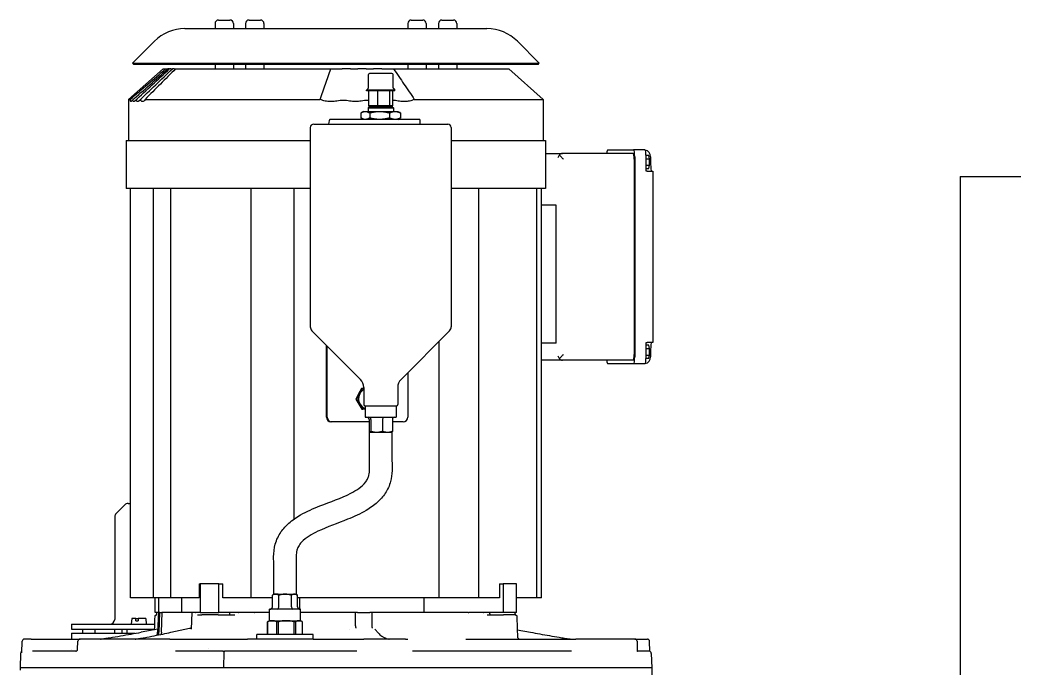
# Model space of a CAD drawing. Header units: millimetres. Extents: x 0 to 118900, y 0 to 84100.
# Drawn here: x 24718 to 25589, y 80524 to 81089 of the extents above; entities that cross this region are included whole.
import ezdxf

# ---------------------------------------------------------------- set-up
doc = ezdxf.new("R2010")
doc.units = ezdxf.units.MM
doc.header["$LTSCALE"] = 100
doc.layers.add('Visible', color=7, linetype='Continuous', lineweight=25)

msp = doc.modelspace()

# ---------------------------------------------------------------- linework, layer by layer
at = {"layer": 'Visible'}
for p, q in [((24887.76, 81085.7), (24887.76, 81081.2)), ((24890.76, 81088.7), (24900.76, 81088.7)), ((24903.76, 81085.7), (24903.76, 81081.2)), ((24914.36, 81085.7), (24914.36, 81081.2)), ((24917.36, 81088.7), (24927.36, 81088.7)), ((24930.36, 81085.7), (24930.36, 81081.2)), ((25055.67, 81085.7), (25055.67, 81081.2)), ((25058.67, 81088.7), (25068.67, 81088.7)), ((25071.67, 81085.7), (25071.67, 81081.2)), ((25082.26, 81085.7), (25082.26, 81081.2)), ((25085.26, 81088.7), (25095.26, 81088.7)), ((25098.26, 81085.7), (25098.26, 81081.2)), ((24861.55, 81081.2), (25124.48, 81081.2)), ((24835.03, 81070.21), (24816.01, 81051.2)), ((25151, 81070.21), (25170.01, 81051.2)), ((24816.01, 81051.2), (25170.01, 81051.2)), ((24817.07, 81050.14), (24816.01, 81051.2)), ((25168.95, 81050.14), (24817.07, 81050.14)), ((24887.76, 81050.14), (24887.76, 81046.2)), ((24903.76, 81050.14), (24903.76, 81046.2)), ((24914.36, 81050.14), (24914.36, 81046.2)), ((24930.36, 81050.14), (24930.36, 81046.2)), ((25055.67, 81050.14), (25055.67, 81046.2)), ((25071.67, 81050.14), (25071.67, 81046.2)), ((25082.26, 81050.14), (25082.26, 81046.2)), ((25098.26, 81050.14), (25098.26, 81046.2)), ((25168.95, 81050.14), (25170.01, 81051.2)), ((24842.56, 81046.2), (24812.56, 81019.7)), ((24842.56, 81046.2), (24842.57, 81046.2)), ((24842.57, 81046.2), (24844.8, 81046.2)), ((24844.8, 81046.2), (24846.58, 81046.2)), ((24847.51, 81046.2), (24846.58, 81046.2)), ((24847.51, 81046.2), (24848.17, 81046.2)), ((24849.45, 81046.2), (24848.17, 81046.2)), ((24849.45, 81046.2), (24850.66, 81046.2)), ((24852.35, 81046.2), (24850.66, 81046.2)), ((24852.35, 81046.2), (24853.43, 81046.2)), ((24853.43, 81046.2), (24863.28, 81046.2)), ((24863.28, 81046.2), (24887.22, 81046.2)), ((24887.22, 81046.2), (24907.77, 81046.2)), ((24907.77, 81046.2), (24949.83, 81046.2)), ((24949.83, 81046.2), (24988.56, 81046.2)), ((24988.56, 81046.2), (24998.43, 81046.2)), ((25005.75, 81046.2), (24998.43, 81046.2)), ((25005.75, 81046.2), (25012.22, 81046.2)), ((25019.47, 81046.2), (25012.22, 81046.2)), ((25019.47, 81046.2), (25025.86, 81046.2)), ((25021.29, 81029.81), (25021.29, 81041.2)), ((25041.79, 81042.2), (25022.29, 81042.2)), ((25033.02, 81046.2), (25025.86, 81046.2)), ((25033.02, 81046.2), (25043.05, 81046.2)), ((25042.79, 81029.81), (25042.79, 81041.2)), ((25043.05, 81046.2), (25080.57, 81046.2)), ((25080.57, 81046.2), (25117.02, 81046.2)), ((25117.02, 81046.2), (25131.95, 81046.2)), ((25131.95, 81046.2), (25143.46, 81046.2)), ((25143.46, 81046.2), (25173.46, 81019.7)), ((25021, 81029.1), (25019.65, 81027.74)), ((25044.44, 81027.74), (25019.65, 81027.74)), ((25019.65, 81027.2), (25019.65, 81027.74)), ((25044.44, 81027.2), (25019.65, 81027.2)), ((25021.54, 81014.19), (25021.54, 81027.2)), ((25029.54, 81014.19), (25029.54, 81027.2)), ((25040.04, 81014.19), (25040.04, 81027.2)), ((25042.54, 81014.19), (25042.54, 81027.2)), ((25043.09, 81029.1), (25044.44, 81027.74)), ((25044.44, 81027.2), (25044.44, 81027.74)), ((24812.56, 81019.7), (24812.58, 81019.7)), ((24812.56, 81019.7), (24812.56, 80983.8)), ((24812.58, 81019.7), (24813.9, 81019.7)), ((24826.86, 81019.7), (24834.6, 81019.7)), ((24834.6, 81019.7), (24867.75, 81019.7)), ((24867.75, 81019.7), (24892.08, 81019.7)), ((24892.08, 81019.7), (24950.31, 81019.7)), ((24950.31, 81019.7), (24979.43, 81019.7)), ((25022.41, 81014.02), (25021.82, 81014.02)), ((25022.04, 81013.2), (25022.04, 81014.02)), ((25023.27, 81014.02), (25022.41, 81014.02)), ((25027.82, 81014.02), (25023.27, 81014.02)), ((25028.67, 81014.02), (25027.82, 81014.02)), ((25030.69, 81014.02), (25028.67, 81014.02)), ((25031.8, 81014.02), (25030.69, 81014.02)), ((25037.78, 81014.02), (25031.8, 81014.02)), ((25038.9, 81014.02), (25037.78, 81014.02)), ((25040.31, 81014.02), (25038.9, 81014.02)), ((25040.58, 81014.02), (25040.31, 81014.02)), ((25042.04, 81014.02), (25040.58, 81014.02)), ((25042.27, 81014.02), (25042.04, 81014.02)), ((25042.04, 81013.2), (25042.04, 81014.02)), ((25061.28, 81019.7), (25089.38, 81019.7)), ((25089.38, 81019.7), (25139.84, 81019.7)), ((25139.84, 81019.7), (25157.52, 81019.7)), ((25157.52, 81019.7), (25173.46, 81019.7)), ((25173.46, 81019.7), (25173.46, 80983.8)), ((25014.76, 81007.86), (25014.76, 81003.54)), ((25017.04, 81009.2), (25015.32, 81008.2)), ((25017.04, 81009.2), (25018.59, 81009.2)), ((25018.59, 81009.2), (25031.07, 81009.2)), ((25022.04, 81013.2), (25021.04, 81012.2)), ((25021.04, 81012.2), (25043.04, 81012.2)), ((25021.04, 81012.2), (25021.04, 81009.2)), ((25042.04, 81013.2), (25022.04, 81013.2)), ((25022.43, 81007.86), (25022.43, 81003.54)), ((25031.07, 81009.2), (25044.52, 81009.2)), ((25039.71, 81007.86), (25039.71, 81003.54)), ((25042.04, 81013.2), (25043.04, 81012.2)), ((25043.04, 81012.2), (25043.04, 81009.2)), ((25044.52, 81009.2), (25047.04, 81009.2)), ((25047.04, 81009.2), (25048.77, 81008.2)), ((25049.33, 81007.86), (25049.33, 81003.54)), ((24973.69, 80998.2), (25090.39, 80998.2)), ((24995.73, 81002.2), (24987.75, 81002.2)), ((25030.05, 81002.2), (24995.73, 81002.2)), ((25017.04, 81002.2), (25015.32, 81003.19)), ((25040.92, 81002.2), (25030.05, 81002.2)), ((25066.22, 81002.2), (25040.92, 81002.2)), ((25047.04, 81002.2), (25048.77, 81003.19)), ((25066.22, 81002.2), (25066.22, 80998.2)), ((24970.69, 80995.2), (24970.69, 80821.87)), ((25093.39, 80995.2), (25093.39, 80821.87)), ((24810.56, 80983.8), (24810.58, 80983.8)), ((24810.56, 80983.8), (24810.56, 80942.2)), ((24810.58, 80983.8), (24832.69, 80983.8)), ((24832.69, 80983.8), (24866.45, 80983.8)), ((24866.45, 80983.8), (24891.03, 80983.8)), ((24891.03, 80983.8), (24950.35, 80983.8)), ((24950.35, 80983.8), (24970.69, 80983.8)), ((25093.39, 80983.8), (25141.36, 80983.8)), ((25141.36, 80983.8), (25159.22, 80983.8)), ((25159.22, 80983.8), (25175.46, 80983.8)), ((25175.46, 80983.8), (25175.46, 80942.2)), ((25175.46, 80972.7), (25190.14, 80972.7)), ((25251.87, 80972.7), (25190.14, 80972.7)), ((25229.66, 80975.7), (25252.19, 80975.7)), ((25262.06, 80975.7), (25252.19, 80975.7)), ((25265.31, 80970.97), (25262.98, 80970.97)), ((25266.09, 80968.08), (25265.31, 80970.97)), ((25252.66, 80967.7), (25252.66, 80797.7)), ((25253.13, 80969.7), (25253.13, 80795.7)), ((25263, 80957.2), (25263, 80969.7)), ((25263, 80968.08), (25266.09, 80968.08)), ((25263, 80962.31), (25266.09, 80962.31)), ((25265.31, 80959.42), (25266.09, 80962.31)), ((25266.09, 80962.31), (25266.09, 80968.08)), ((25267.02, 80969.7), (25267.02, 80963.2)), ((25263, 80959.42), (25265.31, 80959.42)), ((25263.99, 80957.2), (25263, 80957.2)), ((25263.99, 80957.2), (25269.05, 80957.2)), ((25269.05, 80957.2), (25269.05, 80808.2)), ((25536.41, 80952.7), (25536.41, 79400.35)), ((25536.41, 80952.7), (25589.41, 80952.7)), ((24810.58, 80942.2), (24810.56, 80942.2)), ((24832.69, 80942.2), (24810.58, 80942.2)), ((24814.11, 80586.2), (24814.11, 80942.2)), ((24866.45, 80942.2), (24832.69, 80942.2)), ((24834.13, 80586.2), (24834.13, 80942.2)), ((24849.45, 80586.2), (24849.45, 80942.2)), ((24891.03, 80942.2), (24866.45, 80942.2)), ((24950.35, 80942.2), (24891.03, 80942.2)), ((24919.1, 80586.2), (24919.1, 80942.2)), ((24970.69, 80942.2), (24950.35, 80942.2)), ((24956.55, 80654.57), (24956.55, 80942.2)), ((25141.36, 80942.2), (25093.39, 80942.2)), ((25117.38, 80586.2), (25117.38, 80942.2)), ((25159.22, 80942.2), (25141.36, 80942.2)), ((25175.46, 80942.2), (25159.22, 80942.2)), ((25167.98, 80586.2), (25167.98, 80942.2)), ((25171.92, 80586.2), (25171.92, 80942.2)), ((25184.63, 80927.7), (25171.92, 80927.7)), ((25184.63, 80807.7), (25184.63, 80927.7)), ((25014.36, 80776.12), (24972.16, 80818.33)), ((25049.72, 80776.12), (25091.93, 80818.33)), ((24984.78, 80743.2), (24984.78, 80805.71)), ((24985.4, 80743.2), (24985.4, 80805.08)), ((25082.98, 80586.2), (25082.98, 80809.38)), ((25184.63, 80807.7), (25171.92, 80807.7)), ((25263, 80795.7), (25263, 80808.2)), ((25263, 80808.2), (25263.99, 80808.2)), ((25265.31, 80805.97), (25263, 80805.97)), ((25269.05, 80808.2), (25263.99, 80808.2)), ((25266.09, 80803.08), (25265.31, 80805.97)), ((25263, 80803.08), (25266.09, 80803.08)), ((25263, 80797.31), (25266.09, 80797.31)), ((25265.31, 80794.42), (25266.09, 80797.31)), ((25266.09, 80797.31), (25266.09, 80803.08)), ((25267.02, 80802.2), (25267.02, 80795.7)), ((25190.14, 80792.7), (25171.92, 80792.7)), ((25251.87, 80792.7), (25190.14, 80792.7)), ((25252.19, 80789.7), (25229.66, 80789.7)), ((25262.06, 80789.7), (25252.19, 80789.7)), ((25262.98, 80794.42), (25265.31, 80794.42)), ((25055.53, 80781.93), (25055.53, 80743.2)), ((25012.76, 80763.52), (25010.3, 80758.96)), ((25015.23, 80768.07), (25012.76, 80763.52)), ((25017.29, 80768.12), (25015.23, 80768.07)), ((25015.23, 80768.07), (25016.18, 80768.07)), ((25017.29, 80769.05), (25017.29, 80754.2)), ((25046.79, 80769.05), (25046.79, 80754.2)), ((25010.3, 80758.96), (25011.25, 80758.96)), ((25010.3, 80758.96), (25012.97, 80754.52)), ((25012.97, 80754.52), (25015.63, 80750.08)), ((25018.29, 80753.2), (25045.79, 80753.2)), ((25018.54, 80753.2), (25018.54, 80743.2)), ((25045.54, 80753.2), (25045.54, 80743.2)), ((25015.63, 80750.08), (25016.59, 80750.08)), ((24989.36, 80739.2), (24988.73, 80739.2)), ((25021.84, 80739.2), (24989.36, 80739.2)), ((25018.54, 80743.2), (25045.54, 80743.2)), ((25021.84, 80741.2), (25021.84, 80731.04)), ((25023.46, 80741.2), (25023.46, 80731.04)), ((25033.66, 80741.2), (25033.66, 80731.04)), ((25042.25, 80741.2), (25042.25, 80731.04)), ((25051.58, 80739.2), (25042.25, 80739.2)), ((25022.24, 80730.2), (25041.84, 80730.2)), ((25022.54, 80730.2), (25022.44, 80730.26)), ((25041.54, 80730.2), (25041.65, 80730.26)), ((24809.24, 80667.02), (24801.58, 80659.37)), ((24812.07, 80668.2), (24814.11, 80668.2)), ((24800.41, 80656.54), (24800.41, 80567.2)), ((24874.1, 80598.2), (24874.1, 80586.2)), ((24874.1, 80598.2), (24874.87, 80598.2)), ((24874.87, 80598.2), (24874.87, 80573.2)), ((24891.05, 80598.2), (24874.87, 80598.2)), ((24891.05, 80598.2), (24894.44, 80598.2)), ((24891.05, 80573.2), (24891.05, 80598.2)), ((24894.44, 80586.2), (24894.44, 80598.2)), ((25135.29, 80598.2), (25135.29, 80586.2)), ((25135.29, 80598.2), (25138.61, 80598.2)), ((25150.37, 80598.2), (25138.61, 80598.2)), ((25138.61, 80598.2), (25138.61, 80573.2)), ((25150.37, 80573.2), (25150.37, 80598.2)), ((24937.69, 80578.2), (24937.69, 80588.35)), ((24939.16, 80589.2), (24937.75, 80588.38)), ((24940.48, 80589.2), (24939.16, 80589.2)), ((24942.83, 80589.2), (24940.48, 80589.2)), ((24942.06, 80589.2), (24942.06, 80589.2)), ((24943.27, 80578.2), (24943.27, 80588.35)), ((24954.24, 80578.2), (24954.24, 80588.35)), ((24958.16, 80589.19), (24959.57, 80588.38)), ((24959.63, 80578.2), (24959.63, 80588.35)), ((24834.13, 80586.2), (24814.11, 80586.2)), ((24849.45, 80586.2), (24834.13, 80586.2)), ((24835.66, 80573.2), (24835.66, 80586.2)), ((24838.51, 80586.2), (24838.51, 80573.2)), ((24874.1, 80586.2), (24849.45, 80586.2)), ((24859.01, 80573.2), (24859.01, 80586.2)), ((24919.1, 80586.2), (24894.44, 80586.2)), ((24937.69, 80586.2), (24919.1, 80586.2)), ((25082.98, 80586.2), (24959.63, 80586.2)), ((24961.29, 80586.2), (24961.29, 80576.28)), ((25069.91, 80573.2), (25069.91, 80586.2)), ((25117.38, 80586.2), (25082.98, 80586.2)), ((25135.29, 80586.2), (25117.38, 80586.2)), ((25167.98, 80586.2), (25150.37, 80586.2)), ((25171.92, 80586.2), (25167.98, 80586.2)), ((24837.1, 80573.2), (24835.66, 80573.2)), ((24836.58, 80571.2), (24836.99, 80571.2)), ((24837.07, 80572.23), (24837.1, 80573.2)), ((24837.1, 80573.2), (24837.1, 80573.2)), ((24838.26, 80573.2), (24837.1, 80573.2)), ((24838.43, 80573.2), (24837.83, 80556.15)), ((24838.26, 80573.2), (24838.36, 80573.2)), ((24838.39, 80573.2), (24838.36, 80573.2)), ((24838.43, 80573.2), (24838.39, 80573.2)), ((24839.34, 80573.2), (24838.43, 80573.2)), ((24839.34, 80573.2), (24838.75, 80556.16)), ((24839.67, 80573.2), (24839.34, 80573.2)), ((24839.67, 80573.2), (24841.35, 80573.2)), ((24841.09, 80556.16), (24841.68, 80573.2)), ((24841.68, 80573.2), (24841.35, 80573.2)), ((24859.08, 80573.2), (24841.68, 80573.2)), ((24867.81, 80573.2), (24859.08, 80573.2)), ((24867.31, 80558.78), (24867.81, 80573.2)), ((24867.81, 80573.2), (24867.86, 80573.2)), ((24870.84, 80573.2), (24867.86, 80573.2)), ((24870.84, 80573.2), (24871.02, 80573.2)), ((24874.87, 80573.2), (24871.02, 80573.2)), ((24872.48, 80571.2), (24875.36, 80571.2)), ((24874.87, 80573.2), (24891.05, 80573.2)), ((24875.36, 80571.2), (24876.41, 80571.2)), ((24890.38, 80571.2), (24876.41, 80571.2)), ((24890.38, 80571.2), (24892.29, 80571.2)), ((24908.11, 80573.2), (24891.05, 80573.2)), ((24892.29, 80571.2), (24905.04, 80571.2)), ((24900.71, 80572.2), (24900.71, 80573.2)), ((24908.11, 80573.2), (24908.52, 80573.2)), ((24921.71, 80573.2), (24908.52, 80573.2)), ((24921.71, 80573.2), (24922.19, 80573.2)), ((24922.3, 80573.2), (24922.19, 80573.2)), ((24935.16, 80573.2), (24922.3, 80573.2)), ((24962.16, 80576.2), (24935.16, 80576.2)), ((24935.16, 80566.2), (24935.16, 80576.2)), ((24962.16, 80566.2), (24962.16, 80576.2)), ((25009.78, 80573.2), (24962.16, 80573.2)), ((25011.85, 80573.2), (25009.78, 80573.2)), ((25009.78, 80573.2), (25009.83, 80562.63)), ((25011.85, 80573.2), (25022.48, 80573.2)), ((25024.56, 80573.2), (25022.48, 80573.2)), ((25070.2, 80573.2), (25024.56, 80573.2)), ((25024.62, 80562.63), (25024.56, 80573.2)), ((25108.05, 80573.2), (25070.2, 80573.2)), ((25108.16, 80573.2), (25108.05, 80573.2)), ((25108.16, 80573.2), (25108.65, 80573.2)), ((25121.55, 80573.2), (25108.65, 80573.2)), ((25121.55, 80573.2), (25121.93, 80573.2)), ((25138.61, 80573.2), (25121.93, 80573.2)), ((25124.67, 80571.2), (25137.15, 80571.2)), ((25127.02, 80572.2), (25127.02, 80573.2)), ((25137.15, 80571.2), (25138.81, 80571.2)), ((25150.37, 80573.2), (25138.61, 80573.2)), ((25148.96, 80571.2), (25138.81, 80571.2)), ((25148.96, 80572.23), (25148.93, 80573.2)), ((25148.96, 80571.2), (25149.46, 80571.2)), ((25149.45, 80571.2), (25149.46, 80571.2)), ((24762.91, 80563.2), (24835.32, 80563.2)), ((24762.91, 80563.2), (24762.91, 80558.7)), ((24815.28, 80568.2), (24814.84, 80563.2)), ((24818.89, 80568.2), (24815.28, 80568.2)), ((24818.84, 80566.2), (24820.78, 80566.2)), ((24818.89, 80568.2), (24820.82, 80568.2)), ((24827.4, 80568.2), (24820.82, 80568.2)), ((24827.4, 80568.2), (24827.84, 80563.2)), ((24933.45, 80554.2), (24933.45, 80565.2)), ((24933.55, 80565.2), (24933.45, 80565.2)), ((24933.55, 80565.2), (24933.55, 80554.2)), ((24935.16, 80566.2), (24933.73, 80565.37)), ((24935.16, 80566.2), (24937.56, 80566.2)), ((24937.56, 80566.2), (24949.76, 80566.2)), ((24941.56, 80554.2), (24941.56, 80565.2)), ((24942.75, 80565.2), (24941.56, 80565.2)), ((24942.75, 80565.2), (24942.75, 80554.2)), ((24949.76, 80566.2), (24960.86, 80566.2)), ((24956.78, 80554.2), (24956.78, 80565.2)), ((24957.85, 80565.2), (24956.78, 80565.2)), ((24957.85, 80565.2), (24957.85, 80554.2)), ((24960.86, 80566.2), (24962.16, 80566.2)), ((24962.16, 80566.2), (24963.59, 80565.37)), ((24963.87, 80554.2), (24963.87, 80565.2)), ((25009.83, 80562.61), (25009.83, 80562.63)), ((25024.62, 80562.63), (25024.62, 80562.61)), ((24762.91, 80558.7), (24835.16, 80558.7)), ((24762.91, 80555.2), (24818.25, 80555.2)), ((24762.91, 80555.2), (24762.91, 80550.2)), ((24772.65, 80555.2), (24772.65, 80558.7)), ((24783.55, 80555.2), (24783.55, 80558.7)), ((24800.66, 80555.2), (24800.66, 80558.7)), ((24806.86, 80555.2), (24806.86, 80558.7)), ((24811.34, 80555.2), (24811.34, 80558.7)), ((24837.92, 80558.75), (24823.54, 80556.15)), ((24831.34, 80557.56), (24831.34, 80558.7)), ((24835.15, 80558.43), (24834.92, 80558.21)), ((24838.75, 80556.15), (24838.75, 80556.16)), ((24841.09, 80556.16), (24841.09, 80556.15)), ((24849.43, 80556.13), (24865.47, 80559.62)), ((24866.32, 80559.82), (24866.32, 80559.82)), ((24867.31, 80558.78), (24867.31, 80558.78)), ((24867.31, 80558.7), (24867.31, 80558.7)), ((24973.16, 80554.2), (24924.16, 80554.2)), ((24924.16, 80550.2), (24924.16, 80554.2)), ((24973.16, 80550.2), (24973.16, 80554.2)), ((25004.8, 80558.7), (25004.8, 80558.7)), ((25026.79, 80558.72), (25030.02, 80555.23)), ((25150.89, 80558.25), (25162.49, 80556.15)), ((25151.38, 80553.03), (25151.38, 80553.03)), ((24719.56, 80538.3), (24719.9, 80548.26)), ((24727.67, 80550.2), (24721.9, 80550.2)), ((24727.67, 80550.2), (24770.36, 80550.2)), ((24768.19, 80541.19), (24768.36, 80548.24)), ((24848.31, 80550.2), (24770.36, 80550.2)), ((24848.31, 80550.2), (24892.13, 80550.2)), ((24892.13, 80550.2), (24916.09, 80550.2)), ((24973.25, 80550.2), (24916.09, 80550.2)), ((24973.25, 80550.2), (24997.45, 80550.2)), ((24997.45, 80550.2), (25017.28, 80550.2)), ((25053.71, 80550.2), (25017.28, 80550.2)), ((25053.71, 80550.2), (25055.73, 80550.2)), ((25106.24, 80550.2), (25201.88, 80550.2)), ((25253.16, 80550.2), (25201.88, 80550.2)), ((25253.16, 80550.2), (25264.13, 80550.2)), ((25255.16, 80548.26), (25255.42, 80539.52)), ((25266.42, 80539.51), (25266.12, 80548.26)), ((24718.45, 80537.77), (24718.01, 80525.2)), ((24766.6, 80539.7), (24728.74, 80539.7)), ((24762.91, 80541.43), (24762.91, 80541.43)), ((24768.19, 80541.19), (24768.19, 80541.19)), ((24894.45, 80539.7), (24853.33, 80539.7)), ((24881.92, 80542.05), (24881.92, 80542.05)), ((24894.45, 80539.7), (24895.62, 80539.7)), ((24895.39, 80539.21), (24895.22, 80525.2)), ((24895.62, 80539.7), (24896.23, 80539.7)), ((25011.22, 80539.7), (24896.23, 80539.7)), ((25198.19, 80539.7), (25059.73, 80539.7)), ((25255.42, 80539.52), (25255.42, 80539.52)), ((25265.58, 80539.7), (25255.43, 80539.7)), ((25267.57, 80537.77), (25268.01, 80525.2)), ((24891.96, 80525.2), (24718.01, 80525.2)), ((24718.01, 80525.2), (24718.01, 80523.2)), ((24896.97, 80525.2), (24891.96, 80525.2)), ((25268.01, 80525.2), (24896.97, 80525.2)), ((25268.01, 80525.2), (25268.01, 80515.2))]:
    msp.add_line(p, q, dxfattribs=at)
for centre, radius, start, end in [((24890.76, 81085.7), 3, 90, 180), ((24900.76, 81085.7), 3, 0, 90), ((24917.36, 81085.7), 3, 90, 180), ((24927.36, 81085.7), 3, 0, 90), ((25058.67, 81085.7), 3, 90, 180), ((25068.67, 81085.7), 3, 0, 90), ((25085.26, 81085.7), 3, 90, 180), ((25095.26, 81085.7), 3, 0, 90), ((24861.55, 81043.7), 37.5, 90, 135), ((25124.48, 81043.7), 37.5, 45, 90), ((25022.29, 81041.2), 1, 90, 180), ((25041.79, 81041.2), 1, 0, 90), ((25020.29, 81029.81), 1, 315, 0), ((25043.79, 81029.81), 1, 180, 225), ((24973.69, 80995.2), 3, 90, 180), ((25090.39, 80995.2), 3, 0, 90), ((24975.69, 80821.87), 5, 180, 225), ((25088.39, 80821.87), 5, 315, 0), ((25007.29, 80769.05), 10, 0, 45), ((25056.79, 80769.05), 10, 135, 180), ((25018.29, 80754.2), 1, 180, 270), ((25045.79, 80754.2), 1, 270, 0), ((24812.07, 80664.2), 4, 90, 135), ((24804.41, 80656.54), 4, 135, 180), ((24899.71, 80572.2), 1, 270, 0), ((25128.02, 80572.2), 1, 180, 270), ((24796.41, 80567.2), 4, 270, 0), ((24831.83, 80556.36), 6, 331.83749, 358), ((24721.9, 80548.2), 2, 90, 178.052), ((24770.36, 80548.2), 2, 90, 178.64808), ((25253.16, 80548.2), 2, 1.76607, 90), ((25264.13, 80548.2), 2, 1.948, 90), ((24720.45, 80537.7), 2, 115.03403, 178), ((25265.58, 80537.7), 2, 2, 90)]:
    msp.add_arc(centre, radius, start, end, dxfattribs=at)
for centre, major_axis, ratio, start_param, end_param in [((24987.75, 80993.2), (0, 9), 0.156434, 0, 0.981765), ((25190.3, 80968.7), (3.04, 3.04), 0.854081, 1.591091, 2.277655), ((25229.66, 80969.7), (0, 6), 0.156434, 0, 1.047198), ((25251.87, 80967.7), (0, 5), 0.156434, 4.712389, 6.283185), ((25252.19, 80969.7), (0, 6), 0.156434, 4.712389, 6.283185), ((25262.06, 80969.7), (0, 6), 0.156434, 4.712389, 6.283185), ((25261.1, 80969.7), (0, 6), 0.987688, 4.712389, 6.087914), ((25267.96, 80963.2), (0, -6), 0.156434, 4.712389, 6.283185), ((25267.96, 80802.2), (0, 6), 0.156434, 0, 1.570796), ((25190.3, 80796.7), (-3.04, 3.04), 0.854081, 0.863938, 1.550502), ((25251.87, 80797.7), (0, -5), 0.156434, 0, 1.570796), ((25229.66, 80795.7), (0, -6), 0.156434, 5.235988, 6.283185), ((25252.19, 80795.7), (0, -6), 0.156434, 0, 1.570796), ((25262.06, 80795.7), (0, -6), 0.156434, 0, 1.570796), ((25261.1, 80795.7), (0, -6), 0.987688, 0.195271, 1.570796), ((25020.47, 80759.2), (0, 9), 0.987688, 0.933904, 1.206334), ((25021.64, 80759.2), (0, -9), 0.987688, 4.211711, 5.258909), ((25021.64, 80759.2), (0, -9), 0.987688, 3.652573, 4.211711), ((25020.47, 80759.2), (0, 9), 0.987688, 1.982895, 2.251737), ((25021.64, 80759.2), (0, -9), 0.987688, 5.258909, 5.927308), ((24988.73, 80743.2), (0, -4), 0.987688, 4.712389, 6.283185), ((24989.36, 80743.2), (0, -4), 0.987688, 4.712389, 6.283185), ((25019.69, 80741.2), (-2.15, 0), 0.930893, 3.141593, 4.712389), ((25021.65, 80741.2), (0, -2), 0.903876, 1.570796, 3.141593), ((25034, 80741.2), (0, -2), 0.170361, 3.141593, 4.712389), ((25044.4, 80741.2), (-2.15, 0), 0.930893, 4.712389, 6.283185), ((25051.58, 80743.2), (0, -4), 0.987688, 0, 1.570796), ((24948.66, 80589.2), (-9.8, 0), 0.000069, 0, 1.727876), ((24948.66, 80589.2), (9.8, 0), 0.000069, 4.869469, 6.283185), ((24935.38, 80578.2), (-2.31, 0), 0.866069, 1.570796, 3.141593), ((24942.13, 80578.2), (0, -2), 0.567286, 0, 1.570796), ((24955.41, 80578.2), (0, -2), 0.587357, 4.712389, 6.283185), ((24961.94, 80578.2), (-2.31, 0), 0.866069, 0, 1.570796), ((24838.07, 80572.2), (-1, 0.03), 0.055268, 6.283175, 6.283185), ((25147.96, 80572.2), (1, 0.03), 0.055268, 0, 0.00001), ((24895.62, 80539.2), (0, 0.5), 0.467816, 0, 1.544616)]:
    msp.add_ellipse(centre, major_axis=major_axis, ratio=ratio, start_param=start_param, end_param=end_param, dxfattribs=at)
for points, knots in [([(24813.9, 81019.7), (24819.04, 81024.13), (24824.2, 81028.57), (24834.48, 81037.38), (24839.69, 81041.84), (24844.8, 81046.2)], [0.000001, 0.000001, 0.000001, 0.000001, 2.084101, 2.084101, 4.164896, 4.164896, 4.164896, 4.164896]), ([(24853.43, 81046.2), (24849.06, 81041.84), (24844.58, 81037.38), (24835.75, 81028.57), (24831.3, 81024.13), (24826.86, 81019.7)], [0, 0, 0, 0, 2.069199, 2.069199, 4.141688, 4.141688, 4.141688, 4.141688]), ([(24979.43, 81019.7), (24980.89, 81024.13), (24982.39, 81028.57), (24985.42, 81037.38), (24986.98, 81041.84), (24988.56, 81046.2)], [0.000001, 0.000001, 0.000001, 0.000001, 2.084101, 2.084101, 4.164896, 4.164896, 4.164896, 4.164896]), ([(25043.05, 81046.2), (25046.13, 81041.84), (25049.23, 81037.38), (25055.28, 81028.57), (25058.3, 81024.13), (25061.28, 81019.7)], [0, 0, 0, 0, 2.069201, 2.069201, 4.141688, 4.141688, 4.141688, 4.141688]), ([(24814.63, 81017.7), (24814.49, 81017.72), (24814.36, 81017.88), (24814.11, 81018.52), (24814, 81019), (24813.9, 81019.7)], [0, 0, 0, 0, 0.4557417, 0.4557417, 0.9112609, 0.9112609, 0.9112609, 0.9112609]), ([(24814.7, 81017.7), (24814.7, 81017.7), (24814.69, 81017.7), (24814.68, 81017.7), (24814.68, 81017.7), (24814.67, 81017.7), (24814.67, 81017.7), (24814.67, 81017.7), (24814.67, 81017.7), (24814.67, 81017.7), (24814.67, 81017.7), (24814.66, 81017.7), (24814.66, 81017.7), (24814.66, 81017.7), (24814.66, 81017.7), (24814.66, 81017.7), (24814.66, 81017.7), (24814.66, 81017.7), (24814.65, 81017.7), (24814.64, 81017.7), (24814.64, 81017.7), (24814.63, 81017.7)], [0, 0, 0, 0, 0.01256424, 0.01256424, 0.02578501, 0.02578501, 0.03219305, 0.03219305, 0.03451921, 0.03451921, 0.03683727, 0.03683727, 0.03892555, 0.03892555, 0.04115354, 0.04115354, 0.04412618, 0.04412618, 0.0525051, 0.0525051, 0.0736745, 0.0736745, 0.0736745, 0.0736745]), ([(24815.18, 81018.21), (24815.1, 81018.05), (24815.01, 81017.93), (24814.85, 81017.76), (24814.78, 81017.71), (24814.7, 81017.7)], [0, 0, 0, 0, 0.2466257, 0.2466257, 0.4932596, 0.4932596, 0.4932596, 0.4932596]), ([(24816.46, 81018.22), (24816.23, 81018.61), (24816, 81018.79), (24815.57, 81018.77), (24815.37, 81018.57), (24815.18, 81018.21)], [0, 0, 0, 0, 0.566865, 0.566865, 1.131536, 1.131536, 1.131536, 1.131536]), ([(24817.84, 81018.22), (24817.6, 81017.88), (24817.36, 81017.7), (24816.89, 81017.69), (24816.67, 81017.86), (24816.46, 81018.22)], [0, 0, 0, 0, 0.513225, 0.513225, 1.025353, 1.025353, 1.025353, 1.025353]), ([(24819.59, 81018.22), (24819.29, 81018.6), (24818.98, 81018.79), (24818.39, 81018.79), (24818.11, 81018.6), (24817.84, 81018.22)], [0, 0, 0, 0, 0.56624, 0.56624, 1.13248, 1.13248, 1.13248, 1.13248]), ([(24821.4, 81018.22), (24821.09, 81017.86), (24820.78, 81017.69), (24820.17, 81017.7), (24819.87, 81017.88), (24819.59, 81018.22)], [0, 0, 0, 0, 0.51228, 0.51228, 1.024381, 1.024381, 1.024381, 1.024381]), ([(24823.63, 81018.21), (24823.24, 81018.57), (24822.86, 81018.77), (24822.11, 81018.79), (24821.75, 81018.61), (24821.4, 81018.22)], [0, 0, 0, 0, 0.56481, 0.56481, 1.131788, 1.131788, 1.131788, 1.131788]), ([(24824.68, 81017.7), (24824.5, 81017.71), (24824.32, 81017.76), (24823.97, 81017.93), (24823.8, 81018.05), (24823.63, 81018.21)], [0, 0, 0, 0, 0.2467374, 0.2467374, 0.4934917, 0.4934917, 0.4934917, 0.4934917]), ([(24824.84, 81017.7), (24824.83, 81017.7), (24824.82, 81017.7), (24824.8, 81017.7), (24824.79, 81017.7), (24824.78, 81017.7), (24824.77, 81017.7), (24824.77, 81017.7), (24824.77, 81017.7), (24824.76, 81017.7), (24824.76, 81017.7), (24824.76, 81017.7), (24824.76, 81017.7), (24824.76, 81017.7), (24824.75, 81017.7), (24824.75, 81017.7), (24824.75, 81017.7), (24824.74, 81017.7), (24824.73, 81017.7), (24824.71, 81017.7), (24824.7, 81017.7), (24824.68, 81017.7)], [0, 0, 0, 0, 0.0176374, 0.0176374, 0.02768203, 0.02768203, 0.0326572, 0.0326572, 0.03458546, 0.03458546, 0.03652619, 0.03652619, 0.03829219, 0.03829219, 0.0410296, 0.0410296, 0.04408315, 0.04408315, 0.05323251, 0.05323251, 0.07305236, 0.07305236, 0.07305236, 0.07305236]), ([(24826.86, 81019.7), (24826.54, 81019), (24826.2, 81018.52), (24825.52, 81017.88), (24825.18, 81017.72), (24824.84, 81017.7)], [0.000001, 0.000001, 0.000001, 0.000001, 0.4541304, 0.4541304, 0.9079, 0.9079, 0.9079, 0.9079]), ([(24988.22, 81017.7), (24986.71, 81017.72), (24985.19, 81017.88), (24982.23, 81018.52), (24980.77, 81019), (24979.43, 81019.7)], [0, 0, 0, 0, 0.4557417, 0.4557417, 0.9112609, 0.9112609, 0.9112609, 0.9112609]), ([(24988.95, 81017.7), (24988.9, 81017.7), (24988.84, 81017.7), (24988.75, 81017.7), (24988.71, 81017.7), (24988.66, 81017.7), (24988.65, 81017.7), (24988.63, 81017.7), (24988.62, 81017.7), (24988.6, 81017.7), (24988.59, 81017.7), (24988.58, 81017.7), (24988.57, 81017.7), (24988.56, 81017.7), (24988.55, 81017.7), (24988.52, 81017.7), (24988.51, 81017.7), (24988.47, 81017.7), (24988.44, 81017.7), (24988.34, 81017.7), (24988.28, 81017.7), (24988.22, 81017.7)], [0, 0, 0, 0, 0.01726628, 0.01726628, 0.02797395, 0.02797395, 0.03155142, 0.03155142, 0.03476055, 0.03476055, 0.03683725, 0.03683725, 0.03892553, 0.03892553, 0.04201142, 0.04201142, 0.04541526, 0.04541526, 0.0553948, 0.0553948, 0.07367451, 0.07367451, 0.07367451, 0.07367451]), ([(24993.83, 81018.21), (24993.03, 81018.05), (24992.22, 81017.93), (24990.59, 81017.76), (24989.77, 81017.71), (24988.95, 81017.7)], [0, 0, 0, 0, 0.2466257, 0.2466257, 0.4932596, 0.4932596, 0.4932596, 0.4932596]), ([(25004.98, 81018.22), (25003.14, 81018.61), (25001.28, 81018.79), (24997.53, 81018.77), (24995.67, 81018.57), (24993.83, 81018.21)], [0, 0, 0, 0, 0.566865, 0.566865, 1.131536, 1.131536, 1.131536, 1.131536]), ([(25015.08, 81018.22), (25013.42, 81017.88), (25011.72, 81017.7), (25008.33, 81017.69), (25006.63, 81017.86), (25004.98, 81018.22)], [0, 0, 0, 0, 0.513225, 0.513225, 1.025353, 1.025353, 1.025353, 1.025353]), ([(25021.54, 81018.78), (25021.23, 81018.79), (25020.93, 81018.79), (25018.76, 81018.79), (25016.91, 81018.6), (25015.08, 81018.22)], [0.4730829, 0.4730829, 0.4730829, 0.4730829, 0.5669351, 0.5669351, 1.1324806, 1.1324806, 1.1324806, 1.1324806]), ([(25051.98, 81017.7), (25051.18, 81017.71), (25050.37, 81017.76), (25048.77, 81017.93), (25047.98, 81018.05), (25047.19, 81018.21)], [0, 0, 0, 0, 0.2467374, 0.2467374, 0.4934917, 0.4934917, 0.4934917, 0.4934917]), ([(25052.69, 81017.7), (25052.63, 81017.7), (25052.57, 81017.7), (25052.48, 81017.7), (25052.45, 81017.7), (25052.4, 81017.7), (25052.39, 81017.7), (25052.36, 81017.7), (25052.36, 81017.7), (25052.35, 81017.7), (25052.34, 81017.7), (25052.33, 81017.7), (25052.32, 81017.7), (25052.31, 81017.7), (25052.3, 81017.7), (25052.27, 81017.7), (25052.25, 81017.7), (25052.18, 81017.7), (25052.13, 81017.7), (25052.05, 81017.7), (25052.01, 81017.7), (25051.98, 81017.7)], [0, 0, 0, 0, 0.01820635, 0.01820635, 0.02821216, 0.02821216, 0.0328555, 0.0328555, 0.03474879, 0.03474879, 0.03652618, 0.03652618, 0.03829218, 0.03829218, 0.04102959, 0.04102959, 0.04773142, 0.04773142, 0.06216229, 0.06216229, 0.07305237, 0.07305237, 0.07305237, 0.07305237]), ([(25061.28, 81019.7), (25059.97, 81019), (25058.55, 81018.52), (25055.66, 81017.88), (25054.17, 81017.72), (25052.69, 81017.7)], [0.000001, 0.000001, 0.000001, 0.000001, 0.4541304, 0.4541304, 0.9079, 0.9079, 0.9079, 0.9079]), ([(25190.14, 80972.7), (25189.73, 80972.7), (25189.27, 80972.59), (25188.42, 80972.14), (25188.02, 80971.78), (25187.68, 80971.3), (25187.66, 80971.26), (25187.64, 80971.23)], [0, 0, 0, 0, 0.2307778, 0.2307778, 0.4615557, 0.4615557, 0.4775885, 0.4775885, 0.4775885, 0.4775885]), ([(25187.64, 80971.23), (25187.67, 80971.2), (25187.7, 80971.16), (25188.2, 80970.65), (25188.74, 80970.08), (25189.85, 80968.89), (25190.42, 80968.27), (25190.93, 80967.7)], [2.3078744, 2.3078744, 2.3078744, 2.3078744, 2.3239072, 2.3239072, 2.554685, 2.554685, 2.7854629, 2.7854629, 2.7854629, 2.7854629]), ([(25190.93, 80797.7), (25190.42, 80797.12), (25189.85, 80796.5), (25188.74, 80795.31), (25188.2, 80794.74), (25187.7, 80794.23), (25187.67, 80794.19), (25187.64, 80794.16)], [0, 0, 0, 0, 0.2307778, 0.2307778, 0.4615557, 0.4615557, 0.4775885, 0.4775885, 0.4775885, 0.4775885]), ([(25187.64, 80794.16), (25187.66, 80794.13), (25187.68, 80794.09), (25188.02, 80793.61), (25188.42, 80793.26), (25189.27, 80792.8), (25189.73, 80792.7), (25190.14, 80792.7)], [2.3078744, 2.3078744, 2.3078744, 2.3078744, 2.3239072, 2.3239072, 2.554685, 2.554685, 2.7854629, 2.7854629, 2.7854629, 2.7854629]), ([(24938.86, 80589.2), (24938.85, 80597.53), (24938.93, 80605.86), (24938.88, 80616.68), (24938.78, 80619.17), (24938.79, 80625.42), (24939.22, 80629.25), (24941.31, 80636.63), (24943.05, 80640.24), (24947.18, 80646.25), (24949.54, 80648.8), (24955.21, 80653.81), (24958.66, 80656.13), (24967.7, 80661.31), (24973.41, 80663.75), (24988.24, 80669.66), (24997.43, 80672.72), (25010.81, 80679.57), (25015.65, 80682.42), (25019.74, 80687.96), (25020.38, 80689.03), (25021.26, 80691.03), (25021.56, 80691.91), (25022.18, 80694.42), (25022.33, 80696.16), (25022.36, 80699.53), (25022.3, 80701.2), (25022.16, 80707.86), (25022.25, 80712.87), (25022.24, 80721.98), (25022.25, 80726.09), (25022.24, 80730.2)], [0, 0, 0, 0, 2.50001, 2.50001, 3.245865, 3.245865, 4.376107, 4.376107, 5.57203, 5.57203, 6.668122, 6.668122, 8.055457, 8.055457, 10.253673, 10.253673, 13.804211, 13.804211, 15.854386, 15.854386, 16.287365, 16.287365, 16.582018, 16.582018, 17.091926, 17.091926, 17.592203, 17.592203, 19.092615, 19.092615, 20.325545, 20.325545, 20.325545, 20.325545]), ([(25041.84, 80730.2), (25041.85, 80721.86), (25041.79, 80713.53), (25041.85, 80702.38), (25042, 80699.56), (25041.85, 80693.58), (25041.43, 80690.39), (25039.62, 80683.66), (25037.99, 80680.11), (25034.02, 80674.08), (25031.71, 80671.49), (25026.18, 80666.45), (25022.84, 80664.14), (25014.15, 80659.01), (25008.67, 80656.59), (24994.43, 80650.81), (24985.6, 80647.85), (24972.13, 80641.47), (24966.98, 80638.7), (24962.06, 80633.31), (24961.12, 80632.07), (24959.84, 80629.67), (24959.39, 80628.58), (24958.63, 80625.85), (24958.43, 80624.11), (24958.36, 80620.74), (24958.42, 80619.07), (24958.55, 80612.4), (24958.45, 80607.4), (24958.46, 80598), (24958.45, 80593.6), (24958.46, 80589.19)], [0, 0, 0, 0, 2.500003, 2.500003, 3.345769, 3.345769, 4.294605, 4.294605, 5.459513, 5.459513, 6.552776, 6.552776, 7.904734, 7.904734, 10.015661, 10.015661, 13.423405, 13.423405, 15.561367, 15.561367, 16.116891, 16.116891, 16.498131, 16.498131, 17.008785, 17.008785, 17.509164, 17.509164, 19.009546, 19.009546, 20.329995, 20.329995, 20.329995, 20.329995]), ([(24835.57, 80570.23), (24835.57, 80570.34), (24835.6, 80570.45), (24835.67, 80570.65), (24835.73, 80570.75), (24835.87, 80570.91), (24835.95, 80570.99), (24836.13, 80571.1), (24836.24, 80571.14), (24836.39, 80571.18), (24836.45, 80571.19), (24836.51, 80571.19), (24836.53, 80571.19), (24836.55, 80571.2), (24836.55, 80571.2), (24836.56, 80571.2), (24836.56, 80571.2), (24836.57, 80571.2), (24836.57, 80571.2), (24836.57, 80571.2)], [0, 0, 0, 0, 0.0323437, 0.0323437, 0.0648533, 0.0648533, 0.0973583, 0.0973583, 0.1298652, 0.1298652, 0.1459617, 0.1459617, 0.1500196, 0.1500196, 0.151541, 0.151541, 0.1526821, 0.1526821, 0.1528961, 0.1528961, 0.1528961, 0.1528961]), ([(24836.89, 80570.72), (24836.89, 80570.72), (24836.89, 80570.72), (24836.9, 80570.73), (24836.91, 80570.77), (24836.94, 80570.9), (24836.96, 80571.01), (24837, 80571.25), (24837.01, 80571.34), (24837.02, 80571.51), (24837.03, 80571.59), (24837.04, 80571.74), (24837.05, 80571.8), (24837.06, 80571.99), (24837.07, 80572.11), (24837.07, 80572.23)], [0.1808314, 0.1808314, 0.1808314, 0.1808314, 0.1905632, 0.1905632, 0.2510284, 0.2510284, 0.334748, 0.334748, 0.3749026, 0.3749026, 0.40403, 0.40403, 0.4257603, 0.4257603, 0.4614345, 0.4614345, 0.4614345, 0.4614345]), ([(25148.96, 80572.23), (25148.96, 80572.13), (25148.97, 80572.02), (25148.98, 80571.83), (25148.98, 80571.73), (25149, 80571.54), (25149.01, 80571.45), (25149.02, 80571.31), (25149.03, 80571.25), (25149.04, 80571.2)], [0, 0, 0, 0, 0.030207, 0.030207, 0.0611592, 0.0611592, 0.09646, 0.09646, 0.1229507, 0.1229507, 0.1229507, 0.1229507]), ([(25149.46, 80571.2), (25149.52, 80571.2), (25149.58, 80571.19), (25149.74, 80571.16), (25149.84, 80571.12), (25150.03, 80571.02), (25150.11, 80570.96), (25150.26, 80570.8), (25150.32, 80570.71), (25150.42, 80570.5), (25150.45, 80570.36), (25150.46, 80570.23)], [0, 0, 0, 0, 0.0180795, 0.0180795, 0.0497121, 0.0497121, 0.0813447, 0.0813447, 0.1129774, 0.1129774, 0.1528071, 0.1528071, 0.1528071, 0.1528071]), ([(24818.84, 80566.2), (24818.85, 80566.56), (24818.86, 80566.93), (24818.87, 80567.3), (24818.87, 80567.6), (24818.88, 80567.9), (24818.89, 80568.2)], [0.01018696, 0.01018696, 0.01018696, 0.01018696, 0.011296997, 0.011296997, 0.011296997, 0.012194806, 0.012194806, 0.012194806, 0.012194806]), ([(24820.82, 80568.2), (24820.82, 80567.9), (24820.81, 80567.6), (24820.8, 80567.3), (24820.8, 80566.93), (24820.79, 80566.56), (24820.78, 80566.2)], [0.010399189, 0.010399189, 0.010399189, 0.010399189, 0.011296998, 0.011296998, 0.011296998, 0.012407035, 0.012407035, 0.012407035, 0.012407035]), ([(25009.83, 80562.61), (25009.86, 80562.27), (25009.89, 80561.95), (25009.93, 80561.63), (25009.98, 80561.31), (25010.02, 80561.03), (25010.07, 80560.77), (25010.12, 80560.51), (25010.18, 80560.3), (25010.23, 80560.13), (25010.26, 80560.04), (25010.28, 80559.97), (25010.31, 80559.92), (25010.33, 80559.86), (25010.36, 80559.81), (25010.38, 80559.78)], [0.000000019, 0.000000019, 0.000000019, 0.000000019, 0.001009857, 0.001009857, 0.001009857, 0.002019715, 0.002019715, 0.002019715, 0.003029572, 0.003029572, 0.003029572, 0.003534501, 0.003534501, 0.003534501, 0.004039429, 0.004039429, 0.004039429, 0.004039429]), ([(25024.84, 80559.78), (25024.81, 80559.81), (25024.78, 80559.86), (25024.76, 80559.92), (25024.74, 80559.97), (25024.72, 80560.04), (25024.7, 80560.13), (25024.66, 80560.3), (25024.63, 80560.51), (25024.61, 80560.77), (25024.59, 80561.03), (25024.58, 80561.31), (25024.58, 80561.63), (25024.58, 80561.95), (25024.6, 80562.27), (25024.62, 80562.61)], [-0.000038564, -0.000038564, -0.000038564, -0.000038564, 0.000466752, 0.000466752, 0.000466752, 0.000972068, 0.000972068, 0.000972068, 0.0019827, 0.0019827, 0.0019827, 0.002993332, 0.002993332, 0.002993332, 0.004003964, 0.004003964, 0.004003964, 0.004003964]), ([(24789.51, 80550.29), (24789.83, 80550.34), (24790.17, 80550.39), (24791.05, 80550.52), (24791.61, 80550.61), (24793.46, 80550.9), (24794.77, 80551.12), (24799.28, 80551.87), (24802.47, 80552.41), (24811.69, 80554.02), (24817.67, 80555.08), (24823.54, 80556.15)], [0, 0, 0, 0, 0.10346, 0.10346, 0.270807, 0.270807, 0.667303, 0.667303, 1.6579, 1.6579, 3.572113, 3.572113, 3.572113, 3.572113]), ([(24819.66, 80550.3), (24820, 80550.34), (24820.34, 80550.39), (24821.22, 80550.52), (24821.76, 80550.61), (24823.58, 80550.92), (24824.82, 80551.14), (24829.1, 80551.93), (24832.03, 80552.5), (24839.92, 80554.09), (24844.75, 80555.11), (24849.43, 80556.13)], [0, 0, 0, 0, 0.103128, 0.103128, 0.273264, 0.273264, 0.685877, 0.685877, 1.730189, 1.730189, 3.561534, 3.561534, 3.561534, 3.561534]), ([(24838.75, 80556.15), (24838.74, 80555.8), (24838.69, 80555.44), (24838.62, 80555.1), (24838.54, 80554.75), (24838.44, 80554.41), (24838.3, 80554.08), (24838.26, 80553.96), (24838.21, 80553.85), (24838.15, 80553.74)], [0, 0, 0, 0, 0.001062034, 0.001062034, 0.001062034, 0.002124068, 0.002124068, 0.002124068, 0.002489554, 0.002489554, 0.002489554, 0.002489554]), ([(24841.09, 80556.15), (24841.08, 80555.8), (24841.04, 80555.44), (24840.96, 80555.1), (24840.9, 80554.82), (24840.82, 80554.54), (24840.73, 80554.27)], [0, 0, 0, 0, 0.001062034, 0.001062034, 0.001062034, 0.001916266, 0.001916266, 0.001916266, 0.001916266]), ([(24866.32, 80559.82), (24866.54, 80559.88), (24866.74, 80559.97), (24867.09, 80560.21), (24867.24, 80560.35), (24867.37, 80560.51)], [0, 0, 0, 0, 0.0662511, 0.0662511, 0.1300493, 0.1300493, 0.1300493, 0.1300493]), ([(25030.02, 80555.23), (25030.74, 80554.45), (25031.7, 80553.6), (25033.58, 80552.33), (25034.29, 80551.9), (25035.55, 80551.27), (25036, 80551.06), (25037.05, 80550.65), (25037.58, 80550.44), (25038.49, 80550.28)], [0, 0, 0, 0, 1.738286, 1.738286, 2.61902, 2.61902, 3.063658, 3.063658, 3.514041, 3.514041, 3.514041, 3.514041]), ([(25151.11, 80552.12), (25151.11, 80551.91), (25151.16, 80551.69), (25151.31, 80551.29), (25151.42, 80551.09), (25151.7, 80550.76), (25151.86, 80550.61), (25152.23, 80550.38), (25152.44, 80550.3), (25152.72, 80550.23), (25152.8, 80550.22), (25152.95, 80550.2), (25153.03, 80550.2), (25153.1, 80550.2)], [0, 0, 0, 0, 0.0647523, 0.0647523, 0.1297681, 0.1297681, 0.1947768, 0.1947768, 0.2597898, 0.2597898, 0.2826507, 0.2826507, 0.3058204, 0.3058204, 0.3058204, 0.3058204]), ([(25162.49, 80556.15), (25167.88, 80555.17), (25173.36, 80554.19), (25181.75, 80552.73), (25184.61, 80552.23), (25188.96, 80551.5), (25190.44, 80551.25), (25192.68, 80550.88), (25193.44, 80550.76), (25194.98, 80550.52), (25195.78, 80550.4), (25196.52, 80550.29)], [0, 0, 0, 0, 1.757867, 1.757867, 2.651333, 2.651333, 3.105032, 3.105032, 3.335796, 3.335796, 3.57201, 3.57201, 3.57201, 3.57201]), ([(24766.95, 80539.75), (24767.1, 80539.8), (24767.28, 80539.89), (24767.65, 80540.15), (24767.83, 80540.35), (24768.04, 80540.69), (24768.1, 80540.81), (24768.18, 80541.07), (24768.19, 80541.17), (24768.19, 80541.19)], [0, 0, 0, 0, 0.1016624, 0.1016624, 0.2355566, 0.2355566, 0.3245344, 0.3245344, 0.4527587, 0.4527587, 0.4527587, 0.4527587]), ([(25255.42, 80539.71), (25255.44, 80539.69), (25255.46, 80539.66), (25255.47, 80539.66), (25255.47, 80539.66), (25255.47, 80539.66)], [0.3255158, 0.3255158, 0.3255158, 0.3255158, 0.4412472, 0.4412472, 0.4546498, 0.4546498, 0.4546498, 0.4546498])]:
    msp.add_open_spline(points, degree=3, knots=knots, dxfattribs=at)
for points in [[(24815.5, 81018.64), (24825.86, 81027.82), (24836.22, 81037), (24846.58, 81046.2)], [(24818.11, 81018.53), (24828.14, 81027.76), (24838.15, 81036.98), (24848.17, 81046.2)], [(24821.55, 81018.37), (24831.26, 81027.65), (24840.96, 81036.93), (24850.66, 81046.2)], [(25021.54, 81014.19), (25021.83, 81014.13), (25022.12, 81014.07), (25022.41, 81014.02)], [(25021.82, 81014.02), (25021.72, 81014.07), (25021.63, 81014.13), (25021.54, 81014.19)], [(25028.67, 81014.02), (25028.96, 81014.07), (25029.25, 81014.13), (25029.54, 81014.19)], [(25029.54, 81014.19), (25029.92, 81014.13), (25030.3, 81014.07), (25030.69, 81014.02)], [(25038.9, 81014.02), (25039.28, 81014.07), (25039.66, 81014.13), (25040.04, 81014.19)], [(25040.04, 81014.19), (25040.13, 81014.13), (25040.22, 81014.07), (25040.31, 81014.02)], [(25042.27, 81014.02), (25042.36, 81014.07), (25042.45, 81014.13), (25042.54, 81014.19)], [(25047.19, 81018.21), (25045.66, 81018.51), (25044.11, 81018.7), (25042.54, 81018.76)], [(24835.14, 80558.25), (24835.28, 80562.24), (24835.43, 80566.24), (24835.57, 80570.23)], [(24835.57, 80570.23), (24835.57, 80570.23), (24835.57, 80570.23), (24835.57, 80570.23)], [(24836.57, 80571.2), (24836.57, 80571.2), (24836.57, 80571.2), (24836.58, 80571.2)], [(25150.46, 80570.23), (25150.46, 80570.23), (25150.46, 80570.23), (25150.46, 80570.23)], [(25150.46, 80570.23), (25150.67, 80564.2), (25150.89, 80558.16), (25151.11, 80552.12)], [(24865.47, 80559.62), (24865.8, 80559.69), (24866.09, 80559.76), (24866.32, 80559.82)], [(24867.31, 80558.74), (24867.31, 80558.76), (24867.31, 80558.77), (24867.31, 80558.78)], [(25151.11, 80552.12), (25151.11, 80552.12), (25151.11, 80552.12), (25151.11, 80552.12)], [(24788.08, 80550.2), (24788.56, 80550.2), (24789.03, 80550.23), (24789.51, 80550.29)], [(24818.2, 80550.2), (24818.69, 80550.2), (24819.18, 80550.23), (24819.66, 80550.3)], [(25038.49, 80550.28), (25038.8, 80550.22), (25039.1, 80550.2), (25039.41, 80550.2)], [(25196.52, 80550.29), (25196.94, 80550.24), (25197.36, 80550.2), (25197.78, 80550.2)], [(24719.56, 80538.3), (24719.56, 80538.3), (24719.56, 80538.29), (24719.56, 80538.29)], [(24766.6, 80539.7), (24766.73, 80539.7), (24766.86, 80539.72), (24766.95, 80539.75)]]:
    msp.add_open_spline(points, degree=3, dxfattribs=at)
for points, weights in [([(25014.76, 81007.86), (25016.81, 81009.2), (25018.59, 81009.2)], [1.35692193817, 1.46188021535, 1.46188021535]), ([(25018.59, 81009.2), (25020.37, 81009.2), (25022.43, 81007.86)], [1.46188021535, 1.46188021535, 1.35692193817]), ([(25022.43, 81007.86), (25027.06, 81009.2), (25031.07, 81009.2)], [1.35692193817, 1.46188021535, 1.46188021535]), ([(25031.07, 81009.2), (25035.08, 81009.2), (25039.71, 81007.86)], [1.46188021535, 1.46188021535, 1.35692193817]), ([(25039.71, 81007.86), (25042.29, 81009.2), (25044.52, 81009.2)], [1.35692193817, 1.46188021535, 1.46188021535]), ([(25044.52, 81009.2), (25046.75, 81009.2), (25049.33, 81007.86)], [1.46188021535, 1.46188021535, 1.35692193817]), ([(25049.33, 81007.86), (25049.04, 81008.04), (25048.77, 81008.2)], [1.35692193817, 1.37048573029, 1.38229666918]), ([(25018.59, 81002.2), (25016.81, 81002.2), (25014.76, 81003.54)], [1.46188021535, 1.46188021535, 1.35692193817]), ([(25022.43, 81003.54), (25020.37, 81002.2), (25018.59, 81002.2)], [1.35692193817, 1.46188021535, 1.46188021535]), ([(25031.07, 81002.2), (25027.06, 81002.2), (25022.43, 81003.54)], [1.46188021535, 1.46188021535, 1.35692193817]), ([(25039.71, 81003.54), (25035.08, 81002.2), (25031.07, 81002.2)], [1.35692193817, 1.46188021535, 1.46188021535]), ([(25044.52, 81002.2), (25042.29, 81002.2), (25039.71, 81003.54)], [1.46188021535, 1.46188021535, 1.35692193817]), ([(25049.33, 81003.54), (25046.75, 81002.2), (25044.52, 81002.2)], [1.35692193817, 1.46188021535, 1.46188021535]), ([(25048.77, 81003.19), (25049.04, 81003.35), (25049.33, 81003.54)], [1.38229666918, 1.37048573029, 1.35692193817]), ([(25011.25, 80758.96), (25012.7, 80761.4), (25013.84, 80763.52)], [1.63380277034, 1.76017785443, 1.76017785443]), ([(25013.84, 80763.52), (25014.99, 80765.63), (25016.18, 80768.07)], [1.76017785443, 1.76017785443, 1.63380277034]), ([(25016.18, 80768.07), (25016.75, 80768.09), (25017.29, 80768.1)], [1.63380277034, 1.65748780705, 1.67673382821]), ([(25014.05, 80754.52), (25012.81, 80756.58), (25011.25, 80758.96)], [1.76017785443, 1.76017785443, 1.63380277034]), ([(25016.59, 80750.08), (25015.28, 80752.46), (25014.05, 80754.52)], [1.63380277034, 1.76017785443, 1.76017785443]), ([(25018.54, 80750.12), (25017.61, 80750.1), (25016.59, 80750.08)], [1.70501571092, 1.67668461803, 1.63380277034]), ([(25021.84, 80731.04), (25022.27, 80730.2), (25022.65, 80730.2)], [1.94358964369, 2.09392682583, 2.09392682583]), ([(25022.65, 80730.2), (25023.02, 80730.2), (25023.46, 80731.04)], [2.09392682583, 2.09392682583, 1.94358964369]), ([(25023.46, 80731.04), (25026.19, 80730.2), (25028.56, 80730.2)], [1.94358964369, 2.09392682583, 2.09392682583]), ([(25028.56, 80730.2), (25030.93, 80730.2), (25033.66, 80731.04)], [2.09392682583, 2.09392682583, 1.94358964369]), ([(25033.66, 80731.04), (25035.96, 80730.2), (25037.96, 80730.2)], [1.94358964369, 2.09392682583, 2.09392682583]), ([(25037.96, 80730.2), (25039.95, 80730.2), (25042.25, 80731.04)], [2.09392682583, 2.09392682583, 1.94358964369]), ([(25042.25, 80731.04), (25041.93, 80730.42), (25041.65, 80730.26)], [1.94358964369, 2.05231014701, 2.08240640267]), ([(24940.48, 80589.2), (24939.18, 80589.2), (24937.69, 80588.35)], [2.09392682583, 2.09392682583, 1.94358964369]), ([(24937.69, 80588.35), (24937.72, 80588.37), (24937.75, 80588.38)], [1.94358964369, 1.94660314165, 1.94955623426]), ([(24943.27, 80588.35), (24941.77, 80589.2), (24940.48, 80589.2)], [1.94358964369, 2.09392682583, 2.09392682583]), ([(24948.61, 80589.2), (24946.13, 80589.17), (24943.27, 80588.35)], [2.09379812551, 2.08952813928, 1.94358964369]), ([(24954.24, 80588.35), (24951.38, 80589.17), (24948.91, 80589.2)], [1.94358964369, 2.08943774546, 2.09379278153]), ([(24956.84, 80589.19), (24955.63, 80589.17), (24954.24, 80588.35)], [2.09370910985, 2.08820574134, 1.94358964369]), ([(24959.63, 80588.35), (24958.23, 80589.17), (24957.03, 80589.19)], [1.94358964369, 2.08821317753, 2.09370967545]), ([(24933.45, 80565.2), (24933.59, 80565.29), (24933.73, 80565.37)], [1.72381759786, 1.73303859223, 1.74148754827]), ([(24937.56, 80566.2), (24935.68, 80566.2), (24933.55, 80565.2)], [1.83395038883, 1.83395038883, 1.72381759786]), ([(24941.56, 80565.2), (24939.44, 80566.2), (24937.56, 80566.2)], [1.72381759786, 1.83395038883, 1.83395038883]), ([(24949.76, 80566.2), (24946.47, 80566.2), (24942.75, 80565.2)], [1.83395038883, 1.83395038883, 1.72381759786]), ([(24956.78, 80565.2), (24953.06, 80566.2), (24949.76, 80566.2)], [1.72381759786, 1.83395038883, 1.83395038883]), ([(24960.86, 80566.2), (24959.45, 80566.2), (24957.85, 80565.2)], [1.83395038883, 1.83395038883, 1.72381759786]), ([(24963.87, 80565.2), (24962.28, 80566.2), (24960.86, 80566.2)], [1.72381759786, 1.83395038883, 1.83395038883])]:
    msp.add_rational_spline(points, weights, degree=2, dxfattribs=at)

doc.saveas('drawing.dxf')
